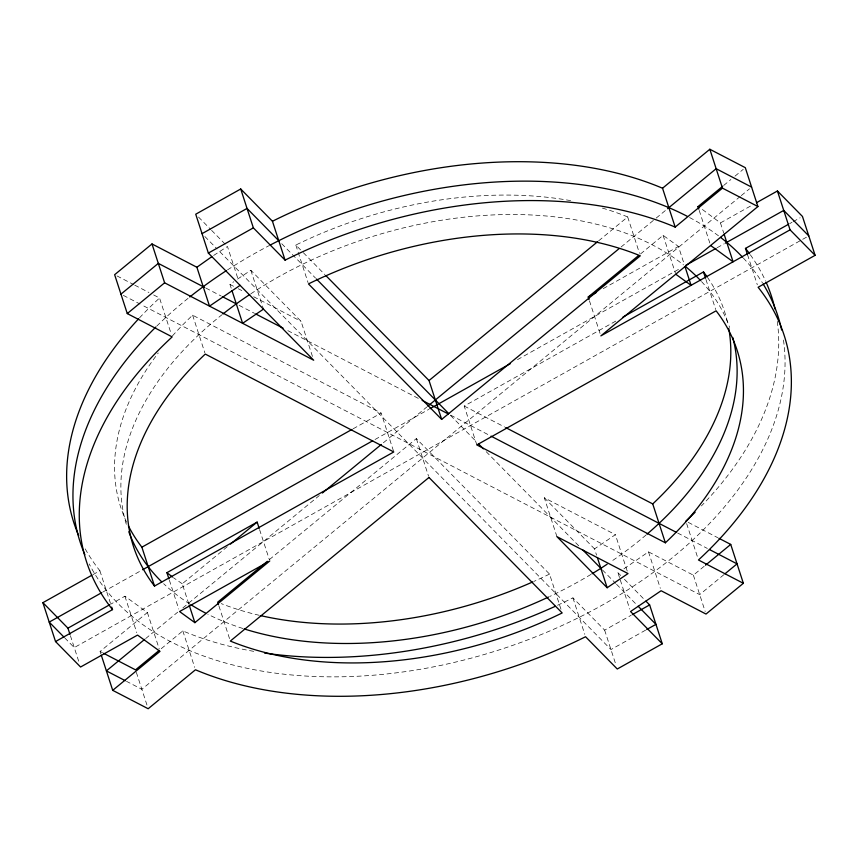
<?xml version="1.0" encoding="UTF-8"?>
<svg xmlns="http://www.w3.org/2000/svg" width="858" height="858" viewBox="0 0 858 858"><rect width="100%" height="100%" fill="white"/><g stroke="black" fill="none" stroke-linecap="round" stroke-linejoin="round"><path stroke-width="0.64" stroke-dasharray="4.29 3.22" d="M100.901 653.968L100.086 651.458L147.383 612.505L124.925 596.213L110.972 604.032M188.771 603.85L182.25 583.783L227.391 546.61M598.702 240.798L627.67 216.935L639.489 253.303M145.667 638.556L177.713 612.162M182.872 607.904L319.294 495.549M383.376 442.782L426.78 407.035M621.074 247.007L655.18 218.919M656.209 218.071L665.518 210.414M161.24 648.691L182.829 630.909A366.72 231.778 -18 0 0 254.429 651.458M269.423 559.588L416.334 438.588L549.538 574.088L561.357 610.446M640.551 253.936L663.116 235.339L678.442 246.461L684.148 264.017M723.691 185.457L730.887 179.526M735.006 176.137L743.232 169.358M740.229 196.471L141.849 689.296L126.491 681.327M741.269 195.613L749.538 188.803M623.916 568.833L648.487 551.866L693.382 575.182L704.482 566.033M723.916 574.667L699.688 594.615L141.162 304.633M231.199 288.202L229.976 284.438L233.751 281.746M627.209 571.053L615.39 534.684L594.53 548.873L596.567 555.137M237.58 279.065L250.836 270.259L301.061 321.342L312.473 356.456M213.653 255.448L227.456 246.471L238.503 280.491M619.497 577.509L617.91 572.651L619.926 571.385M92.9 574.645L99.882 570.731A366.72 231.778 -18 0 1 84.459 547.479M353.153 428.786L381.166 413.084L393.79 451.951M603.26 288.599L678.442 246.461M702.38 209.47L720.441 222.919L750.675 205.974M102.928 591.999L141.473 570.398M375.021 439.5L428.743 409.395M517.492 359.641L679.804 268.672M717.181 247.726L724.184 243.801M476.834 444.916L464.21 406.049L617.116 320.345M789.682 223.627L792.009 222.319M793.167 221.664L800.149 217.76M806.445 237.205L74.26 647.586L64.983 638.148M557.539 605.255A366.72 231.778 -18 0 0 572.93 597.865L604.643 630.137L631.177 615.261M645.57 630.169L610.96 649.57L217.996 249.86M229.976 284.438L233.537 286.282M238.277 288.749L241.827 290.594M253.678 296.739L301.061 321.342M464.21 406.049L504.525 426.973M688.191 522.34L717.728 537.676M205.845 288.063L221.289 296.085M239.114 305.341L254.569 313.363M287.838 330.641L418.554 398.509M450.643 415.165L489.864 435.521M677.627 533.011L707.335 548.434M117.01 275.933L133.548 284.524M134.727 285.135L148.906 292.492M153.636 294.948L159.534 298.016L171.386 334.459M172.394 335.939A317.363 200.579 -18 0 1 192.632 315.197L381.166 413.084M556.939 536.658L544.304 497.779L615.39 534.684M123.338 295.377L139.972 304.011M100.086 651.458L102.445 652.691M182.25 583.783L173.466 577.724M570.656 200.643A317.363 200.579 -18 0 0 295.828 245.045L302.391 251.726M303.335 252.681L324.903 274.624M544.304 497.779L594.53 548.873M617.91 572.651L620.709 575.504M624.442 579.289L644.969 600.171M281.735 243.726L315.508 278.067M450.557 415.433L476.812 442.149M486.196 451.683L579.043 546.128M602.488 569.98L615.626 583.333M616.559 584.287L637.194 605.276M198.53 217.063L210.66 229.397M211.594 230.341L225.59 244.584M204.858 236.508L217.053 248.906M747.522 254.665L757.303 284.759M720.441 222.919L723.702 232.947M699.206 210.392L709.802 242.986M705.93 279.461L715.711 309.556M663.116 235.339L675.343 272.962M686.647 523.616L697.651 557.475M693.382 575.182L705.19 611.54M589.446 300.783L600.042 333.387M648.487 551.866L660.328 588.309M620.28 579.944L629.751 609.094M604.643 630.137L616.055 665.24M572.93 597.865L584.77 634.309M416.334 438.588L428.56 476.211M295.828 245.045L308.054 282.657M250.836 270.259L263.063 307.883M192.632 315.197L204.858 352.82M259.588 529.633L269.369 559.727M218.919 605.952L229.923 639.811M169.369 580.19L178.743 609.03M182.829 630.909L194.669 667.352M147.383 612.505L159.202 648.862M124.925 596.213L136.765 632.657M136.347 672.372L147.351 706.231M99.882 570.731L110.478 603.335M70.388 635.671L78.947 662.001M646.053 534.995A317.363 200.579 -18 0 1 610.499 561.969M590.969 574.42A317.363 200.579 -18 0 1 549.646 596.514M242.943 628.517A317.363 200.579 -18 0 1 207.851 614.264M189.875 604.064A317.363 200.579 -18 0 1 163.642 583.697M126.308 524.302A317.363 200.579 -18 0 1 221.922 314.789M250.847 293.801A317.363 200.579 -18 0 1 683.536 264.918M701.512 281.553A317.363 200.579 -18 0 1 729.665 327.509M783.461 340.047A366.72 231.778 -18 0 1 499.42 649.828A366.72 231.778 -18 0 1 89.211 563.953M156.767 326.104A366.72 231.778 -18 0 1 188.781 297.769M227.52 269.895A366.72 231.778 -18 0 1 268.844 245.774M689.575 217.524A366.72 231.778 -18 0 1 718.457 235.789M743.328 258.011A366.72 231.778 -18 0 1 762.44 282.84M549.538 574.088A317.363 200.579 -18 0 1 534.062 581.338M259.277 615.304A317.363 200.579 -18 0 1 221.246 603.614M126.63 522.265A317.363 200.579 -18 0 1 158.28 352.992M602.391 208.097A317.363 200.579 -18 0 1 627.67 216.935M707.442 277.327A317.363 200.579 -18 0 1 727.788 323.541M777.262 321.418A366.72 231.778 -18 0 1 701.404 505.93M139.522 317.857A366.72 231.778 -18 0 1 159.534 298.016M750.332 254.783A366.72 231.778 -18 0 1 765.626 281.156"/><path stroke-width="1.29" d="M240.09 285.349L209.513 306.134L196.89 267.256L151.995 243.951L114.64 274.71L127.274 313.578L172.168 336.894A366.72 231.778 -18 0 0 112.516 609.609L55.534 641.548L42.9 602.67L91.742 575.3M120.957 294.144L158.312 263.385L204.654 287.451M127.274 313.578L164.618 282.818L313.696 360.221L208.365 253.078L195.731 214.21L240.723 188.996L272.447 221.257L285.071 260.135A366.72 231.778 -18 0 1 675.171 227.091L722.468 188.138L757.914 206.542L600.857 335.896L790.057 229.847L815.1 255.33L758.118 287.269A366.72 231.778 -18 0 1 698.466 559.984L743.36 583.29L706.005 614.049L661.11 590.744L630.544 611.529L662.269 643.79L617.277 669.004L585.553 636.743A366.72 231.778 -18 0 1 195.463 669.776L148.166 708.74L112.709 690.336L101.308 655.222M230.47 544.069L257.143 522.104L259.18 528.378M441.666 419.412L308.462 283.912A317.363 200.579 -18 0 1 640.304 255.813L441.666 419.412L429.032 380.534L597.672 241.645M272.447 221.257A366.72 231.778 -18 0 1 662.537 188.224L709.834 149.26L745.291 167.664L757.914 206.542M144.637 639.403L106.403 670.892L125.3 680.716M322.394 492.996L381.306 444.487M427.81 406.177L619.004 248.713M667.578 208.708L716.151 168.704L751.597 187.108M159.18 650.385L135.532 669.862L103.625 653.303M267.364 561.293L217.696 602.187L218.511 604.697M589.038 299.528L588.223 297.029L638.491 255.62M698.798 209.137L697.983 206.628L722.661 186.304M112.709 690.336L160.017 651.372L137.559 635.081L80.577 667.02L55.534 641.548M194.884 622.661L269.777 560.971L179.558 611.54L194.884 622.661L189.178 605.105M705.49 565.207L730.726 544.422L743.36 583.29M724.924 573.83L737.043 563.856L709.705 549.667M196.89 267.256L211.733 256.746M263.47 309.127L242.61 323.316L232.014 290.712M607.164 587.741L628.024 573.562L556.939 536.658L607.164 587.741L597.383 557.646M202.048 233.644L247.04 208.43L278.925 240.862M208.365 253.078L253.357 227.863L285.071 260.135M154.515 586.068A317.363 200.579 -18 0 1 205.266 354.075L393.79 451.951L154.515 586.068L141.881 547.189L351.984 429.44M588.223 297.029L596.321 292.481M756.488 202.713L777.423 190.98L802.466 216.452L815.1 255.33M101.77 592.653L49.217 622.104L64.06 637.204M142.632 569.744L372.683 440.808M429.912 408.74L510.478 363.577M685.649 265.401L716.012 248.38M725.353 243.146L783.74 210.414L808.783 235.896M42.9 602.67L67.943 628.153L109.813 604.686M168.962 578.935L166.924 572.672L257.143 522.104M622.951 317.074L703.485 271.932A317.363 200.579 -18 0 1 706.681 276.244M747.522 254.665L745.484 248.391L788.513 224.281M632.335 614.618L649.635 604.922L662.269 643.79M646.717 629.525L655.952 624.356L638.127 606.231M505.705 427.595L652.734 503.925L665.368 542.803L476.834 444.916L716.119 310.81A317.363 200.579 -18 0 1 665.368 542.803M718.907 538.288L730.726 544.422M222.479 296.707L236.744 304.107M255.748 313.974L283.086 328.164M422.125 400.354L448.273 413.931M491.044 436.143L676.436 532.389M697.983 206.628L699.452 207.561M710.617 245.495L733.075 261.787L724.109 234.202M675.75 274.217L691.076 285.328L684.963 266.527M172.522 577.016L166.924 572.672M325.847 275.579L429.032 380.534M645.902 601.126L649.635 604.922M316.441 279.022L448.68 413.535M478.689 444.058L483.386 448.831M582.796 549.946L601.555 569.026M777.423 190.98L790.057 229.847M709.834 149.26L722.468 188.138M703.485 271.932L705.523 278.207M662.537 188.224L675.171 227.091M240.723 188.996L253.357 227.863M151.995 243.951L164.618 282.818M111.701 607.099L112.516 609.609M67.943 628.153L69.981 634.416M732.753 337.451A317.363 200.579 -18 0 1 647.029 534.159M607.153 564.199A317.363 200.579 -18 0 1 592.074 573.755M548.455 597.071A317.363 200.579 -18 0 1 244.198 628.914M205.512 613.062A317.363 200.579 -18 0 1 190.948 604.74M161.797 581.917A317.363 200.579 -18 0 1 128.786 531.713M222.941 313.985A317.363 200.579 -18 0 1 249.721 294.541M685.596 266.581A317.363 200.579 -18 0 1 700.643 280.63M763.116 283.944A366.72 231.778 -18 0 1 781.638 329.976M84.867 554.686A366.72 231.778 -18 0 1 155.866 326.995M189.768 296.975A366.72 231.778 -18 0 1 226.426 270.602M269.97 245.184A366.72 231.778 -18 0 1 687.247 216.302M720.548 237.376A366.72 231.778 -18 0 1 742.47 257.1M728.753 328.41A317.363 200.579 -18 0 1 652.734 503.925M532.861 581.874A317.363 200.579 -18 0 1 260.564 615.604M141.881 547.189A317.363 200.579 -18 0 1 128.368 525.836M695.141 512.237A366.72 231.778 -18 0 1 685.832 521.106M555.147 606.359A366.72 231.778 -18 0 1 264.532 653.056M78.679 535.542A366.72 231.778 -18 0 1 138.642 318.79M745.484 248.391A366.72 231.778 -18 0 1 749.549 253.711M766.162 282.368A366.72 231.778 -18 0 1 774.967 308.955M428.968 477.466L230.33 641.065A317.363 200.579 -18 0 0 562.172 612.955L428.968 477.466"/></g></svg>
